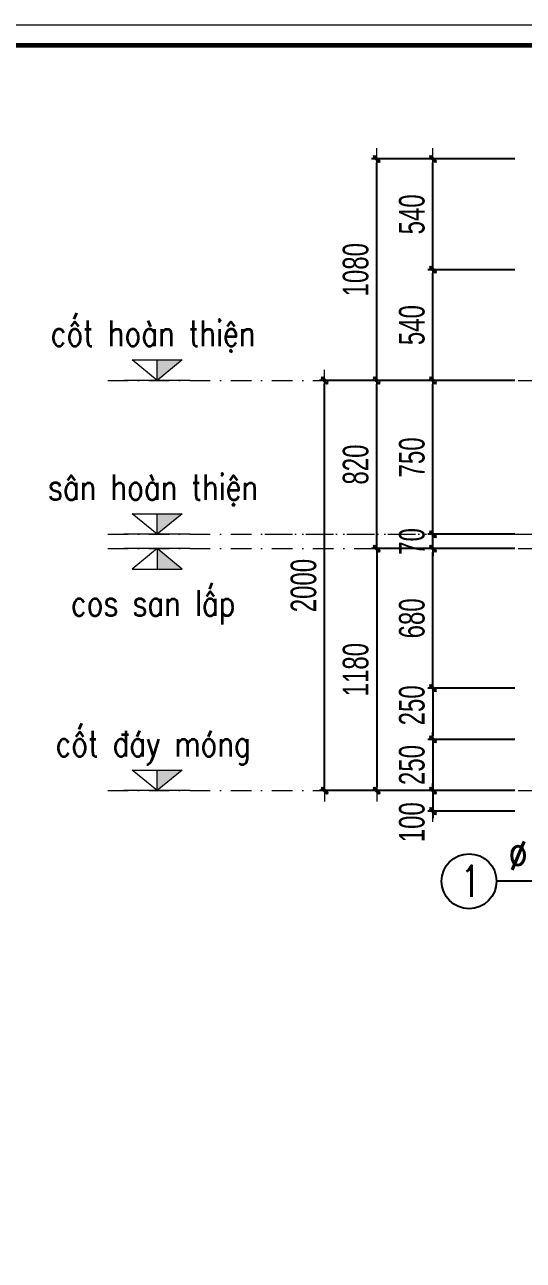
# Model space of a CAD drawing. Header units: millimetres. Extents: x -295047 to 263296, y -724756 to -308748.
# Drawn here: x -117513 to -115083, y -350630 to -344605 of the extents above; entities that cross this region are included whole.
import ezdxf
from ezdxf.enums import TextEntityAlignment as Align

# ---------------------------------------------------------------- set-up
doc = ezdxf.new("R2010")
doc.units = ezdxf.units.MM
doc.header["$MEASUREMENT"] = 0
doc.header["$PDMODE"] = 32
doc.linetypes.add('DASHDOT', pattern=[1, 0.5, -0.25, 0, -0.25])
doc.layers.get('Defpoints').update_dxf_attribs({"color": 1})
for name, color, linetype, lineweight in [('Khungten_LCDI', 7, 'Continuous', 5), ('LC Dim', 8, 'Continuous', 18), ('LC Net thay', 7, 'Continuous', 25), ('LC Net truc', 79, 'DASHDOT', 13), ('LC Text1', 3, 'Continuous', 20), ('LC Text2', 7, 'Continuous', 25)]:
    doc.layers.add(name, color=color, linetype=linetype, lineweight=lineweight)
doc.styles.add('HOATBIF', font='hoatbif.shx', dxfattribs={"width": 0.7})
doc.styles.add('Khungten', font='VHAVAN.TTF', dxfattribs={"width": 0.9, "height": 5000})
doc.styles.add('LC 3', font='vnsimli.shx', dxfattribs={"width": 0.75})
doc.styles.add('T1', font='Vnsimli.shx', dxfattribs={"width": 0.8})
doc.styles.add('Title', font='VHBLACK.TTF', dxfattribs={"width": 0.8})
doc.dimstyles.new('1-100(1-50)', dxfattribs={"dimscale": 50, "dimtxt": 2.5, "dimasz": 0.35, "dimexe": 0.5, "dimexo": 0, "dimgap": 0.8, "dimtad": 1, "dimdec": 0, "dimzin": 0, "dimdsep": 46, "dimtxsty": 'HOATBIF', "dimblk1": 'DOT', "dimblk2": 'DOT', "dimsah": 1, "dimcen": -1, "dimdle": 1, "dimclrd": 256, "dimclre": 256, "dimclrt": 4, "dimadec": 3, "dimazin": 2, "dimtfac": 0.333333, "dimtdec": 0, "dimtix": 1, "dimtmove": 2, "dimatfit": 3, "dimldrblk": 'DOT', "dimfxl": 1, "dimtvp": 0.833333, "dimtolj": 1, "dimtzin": 0, "dimarcsym": 0})

# ---------------------------------------------------------------- blocks, each defined once
blk = doc.blocks.new('Caodo1')
at = {"layer": 'LC Text1'}
blk.add_hatch(color=256, dxfattribs=at).paths.add_polyline_path([(0, 200), (0, 0), (243, 200)])
for p, q in [((0, 0), (0, 200)), ((324, 0), (-324, 0))]:
    blk.add_line(p, q, dxfattribs=at)
blk.add_lwpolyline([(-243, 200), (243, 200), (0, 0), (0, 0)], close=True, dxfattribs=at)
at = {"layer": 'LC Text1', "style": 'T1', "width": 0.8}
blk.add_attdef('%%P0,00', text='', height=250, dxfattribs=at).set_placement((-39, 460), align=Align.MIDDLE_CENTER)
blk = doc.blocks.new('DOT')
at = {"layer": 'LC Dim'}
blk.add_line((-3, 0), (3, 0), dxfattribs=at)
at = {"layer": 'LC Dim', "color": 4}
blk.add_line((-1, -1), (1, 1), dxfattribs=at)
blk.add_lwpolyline([(0.5, 1), (-1, -0.5), (-0.5, -1), (1, 0.5)], close=True, dxfattribs=at)
blk = doc.blocks.new('*D566')
at = {"layer": 'Defpoints', "color": 0, "ltscale": 2, "transparency": 16777216}
for p in [(-115124, -348340), (-115522.8, -348440), (-115124, -348440)]:
    blk.add_point(p, dxfattribs=at)
at = {"layer": 'LC Dim', "lineweight": -2, "ltscale": 2, "transparency": 16777216}
for p, q in [((-115124, -348340), (-115547.8, -348340)), ((-115522.8, -348322.5), (-115522.8, -348305)), ((-115522.8, -348340), (-115522.8, -348440)), ((-115124, -348440), (-115547.8, -348440)), ((-115522.8, -348457.5), (-115522.8, -348475))]:
    blk.add_line(p, q, dxfattribs=at)
at = {"layer": 'LC Dim', "lineweight": -2, "ltscale": 2, "transparency": 16777216, "xscale": 17.5, "yscale": 17.5, "zscale": 17.5}
for p, rotation in [((-115522.8, -348340), 270), ((-115522.8, -348440), 90)]:
    blk.add_blockref('DOT', p, dxfattribs=dict(at, rotation=rotation))
at = {"layer": 'LC Dim', "color": 4, "ltscale": 2, "transparency": 16777216, "insert": (-115625.3, -348494), "char_height": 125, "attachment_point": 5, "rotation": 90, "style": 'HOATBIF'}
blk.add_mtext('\\A1;100', dxfattribs=at)
blk = doc.blocks.new('_Dot')
at = {"color": 0, "linetype": 'ByBlock', "lineweight": -2}
blk.add_line((-0.5, 0), (-1, 0), dxfattribs=at)
at = {"color": 0, "linetype": 'ByBlock', "const_width": 0.5}
blk.add_lwpolyline([(-0.25, 0, 1), (0.25, 0, 1)], format="xyb", close=True, dxfattribs=at)
blk = doc.blocks.new('*D567')
at = {"layer": 'Defpoints', "color": 0, "ltscale": 2, "transparency": 16777216}
for p in [(-115124, -347840), (-115522.8, -348090), (-115124, -348090)]:
    blk.add_point(p, dxfattribs=at)
at = {"layer": 'LC Dim', "lineweight": -2, "ltscale": 2, "transparency": 16777216}
for p, q in [((-115124, -347840), (-115547.8, -347840)), ((-115522.8, -347857.5), (-115522.8, -348072.5)), ((-115124, -348090), (-115547.8, -348090))]:
    blk.add_line(p, q, dxfattribs=at)
at = {"layer": 'LC Dim', "lineweight": -2, "ltscale": 2, "transparency": 16777216, "xscale": 17.5, "yscale": 17.5, "zscale": 17.5}
for p, rotation in [((-115522.8, -347840), 90), ((-115522.8, -348090), 270)]:
    blk.add_blockref('DOT', p, dxfattribs=dict(at, rotation=rotation))
at = {"layer": 'LC Dim', "color": 4, "ltscale": 2, "transparency": 16777216, "insert": (-115625.3, -347924), "char_height": 125, "attachment_point": 5, "rotation": 90, "style": 'HOATBIF'}
blk.add_mtext('\\A1;250', dxfattribs=at)
blk = doc.blocks.new('*D568')
at = {"layer": 'Defpoints', "color": 0, "ltscale": 2, "transparency": 16777216}
for p in [(-115522.8, -346340), (-115124, -346340), (-115124, -347090)]:
    blk.add_point(p, dxfattribs=at)
at = {"layer": 'LC Dim', "lineweight": -2, "ltscale": 2, "transparency": 16777216}
for p, q in [((-115124, -346340), (-115547.8, -346340)), ((-115522.8, -347072.5), (-115522.8, -346357.5)), ((-115124, -347090), (-115547.8, -347090))]:
    blk.add_line(p, q, dxfattribs=at)
at = {"layer": 'LC Dim', "lineweight": -2, "ltscale": 2, "transparency": 16777216, "xscale": 17.5, "yscale": 17.5, "zscale": 17.5}
for p, rotation in [((-115522.8, -346340), 90), ((-115522.8, -347090), 270)]:
    blk.add_blockref('DOT', p, dxfattribs=dict(at, rotation=rotation))
at = {"layer": 'LC Dim', "color": 4, "ltscale": 2, "transparency": 16777216, "insert": (-115625.3, -346715), "char_height": 125, "attachment_point": 5, "rotation": 90, "style": 'HOATBIF'}
blk.add_mtext('\\A1;750', dxfattribs=at)
blk = doc.blocks.new('*D569')
at = {"layer": 'Defpoints', "color": 0, "ltscale": 2, "transparency": 16777216}
for p in [(-115522.8, -347160), (-115124, -347160), (-115124, -347840)]:
    blk.add_point(p, dxfattribs=at)
at = {"layer": 'LC Dim', "lineweight": -2, "ltscale": 2, "transparency": 16777216}
for p, q in [((-115124, -347160), (-115547.8, -347160)), ((-115522.8, -347822.5), (-115522.8, -347177.5)), ((-115124, -347840), (-115547.8, -347840))]:
    blk.add_line(p, q, dxfattribs=at)
at = {"layer": 'LC Dim', "lineweight": -2, "ltscale": 2, "transparency": 16777216, "xscale": 17.5, "yscale": 17.5, "zscale": 17.5}
for p, rotation in [((-115522.8, -347160), 90), ((-115522.8, -347840), 270)]:
    blk.add_blockref('DOT', p, dxfattribs=dict(at, rotation=rotation))
at = {"layer": 'LC Dim', "color": 4, "ltscale": 2, "transparency": 16777216, "insert": (-115625.3, -347500), "char_height": 125, "attachment_point": 5, "rotation": 90, "style": 'HOATBIF'}
blk.add_mtext('\\A1;680', dxfattribs=at)
blk = doc.blocks.new('*D570')
at = {"layer": 'Defpoints', "color": 0, "ltscale": 2, "transparency": 16777216}
for p in [(-115796.8, -346340), (-115124, -346340), (-115124, -347160)]:
    blk.add_point(p, dxfattribs=at)
at = {"layer": 'LC Dim', "lineweight": -2, "ltscale": 2, "transparency": 16777216}
for p, q in [((-115124, -346340), (-115821.8, -346340)), ((-115796.8, -347142.5), (-115796.8, -346357.5)), ((-115124, -347160), (-115821.8, -347160))]:
    blk.add_line(p, q, dxfattribs=at)
at = {"layer": 'LC Dim', "lineweight": -2, "ltscale": 2, "transparency": 16777216, "xscale": 17.5, "yscale": 17.5, "zscale": 17.5}
for p, rotation in [((-115796.8, -346340), 90), ((-115796.8, -347160), 270)]:
    blk.add_blockref('DOT', p, dxfattribs=dict(at, rotation=rotation))
at = {"layer": 'LC Dim', "color": 4, "ltscale": 2, "transparency": 16777216, "insert": (-115899.3, -346750), "char_height": 125, "attachment_point": 5, "rotation": 90, "style": 'HOATBIF'}
blk.add_mtext('\\A1;820', dxfattribs=at)
blk = doc.blocks.new('*D571')
at = {"layer": 'Defpoints', "color": 0, "ltscale": 2, "transparency": 16777216}
for p in [(-115522.8, -345800), (-115124, -345800), (-115124, -346340)]:
    blk.add_point(p, dxfattribs=at)
at = {"layer": 'LC Dim', "lineweight": -2, "ltscale": 2, "transparency": 16777216}
for p, q in [((-115124, -345800), (-115547.8, -345800)), ((-115522.8, -346322.5), (-115522.8, -345817.5)), ((-115124, -346340), (-115547.8, -346340))]:
    blk.add_line(p, q, dxfattribs=at)
at = {"layer": 'LC Dim', "lineweight": -2, "ltscale": 2, "transparency": 16777216, "xscale": 17.5, "yscale": 17.5, "zscale": 17.5}
for p, rotation in [((-115522.8, -345800), 90), ((-115522.8, -346340), 270)]:
    blk.add_blockref('DOT', p, dxfattribs=dict(at, rotation=rotation))
at = {"layer": 'LC Dim', "color": 4, "ltscale": 2, "transparency": 16777216, "insert": (-115625.3, -346070), "char_height": 125, "attachment_point": 5, "rotation": 90, "style": 'HOATBIF'}
blk.add_mtext('\\A1;540', dxfattribs=at)
blk = doc.blocks.new('*D572')
at = {"layer": 'Defpoints', "color": 0, "ltscale": 2, "transparency": 16777216}
for p in [(-115522.8, -345260), (-115124, -345260), (-115124, -345800)]:
    blk.add_point(p, dxfattribs=at)
at = {"layer": 'LC Dim', "lineweight": -2, "ltscale": 2, "transparency": 16777216}
for p, q in [((-115124, -345260), (-115547.8, -345260)), ((-115522.8, -345782.5), (-115522.8, -345277.5)), ((-115124, -345800), (-115547.8, -345800))]:
    blk.add_line(p, q, dxfattribs=at)
at = {"layer": 'LC Dim', "lineweight": -2, "ltscale": 2, "transparency": 16777216, "xscale": 17.5, "yscale": 17.5, "zscale": 17.5}
for p, rotation in [((-115522.8, -345260), 90), ((-115522.8, -345800), 270)]:
    blk.add_blockref('DOT', p, dxfattribs=dict(at, rotation=rotation))
at = {"layer": 'LC Dim', "color": 4, "ltscale": 2, "transparency": 16777216, "insert": (-115625.3, -345530), "char_height": 125, "attachment_point": 5, "rotation": 90, "style": 'HOATBIF'}
blk.add_mtext('\\A1;540', dxfattribs=at)
blk = doc.blocks.new('*D573')
at = {"layer": 'Defpoints', "color": 0, "ltscale": 2, "transparency": 16777216}
for p in [(-115796.8, -345260), (-115124, -345260), (-115124, -346340)]:
    blk.add_point(p, dxfattribs=at)
at = {"layer": 'LC Dim', "lineweight": -2, "ltscale": 2, "transparency": 16777216}
for p, q in [((-115124, -345260), (-115821.8, -345260)), ((-115796.8, -346322.5), (-115796.8, -345277.5)), ((-115124, -346340), (-115821.8, -346340))]:
    blk.add_line(p, q, dxfattribs=at)
at = {"layer": 'LC Dim', "lineweight": -2, "ltscale": 2, "transparency": 16777216, "xscale": 17.5, "yscale": 17.5, "zscale": 17.5}
for p, rotation in [((-115796.8, -345260), 90), ((-115796.8, -346340), 270)]:
    blk.add_blockref('DOT', p, dxfattribs=dict(at, rotation=rotation))
at = {"layer": 'LC Dim', "color": 4, "ltscale": 2, "transparency": 16777216, "insert": (-115899.3, -345800), "char_height": 125, "attachment_point": 5, "rotation": 90, "style": 'HOATBIF'}
blk.add_mtext('\\A1;1080', dxfattribs=at)
blk = doc.blocks.new('*D574')
at = {"layer": 'Defpoints', "color": 0, "ltscale": 2, "transparency": 16777216}
for p in [(-116050.8, -346340), (-115124, -346340), (-115124, -348340)]:
    blk.add_point(p, dxfattribs=at)
at = {"layer": 'LC Dim', "lineweight": -2, "ltscale": 2, "transparency": 16777216}
for p, q in [((-115124, -346340), (-116075.8, -346340)), ((-116050.8, -348322.5), (-116050.8, -346357.5)), ((-115124, -348340), (-116075.8, -348340))]:
    blk.add_line(p, q, dxfattribs=at)
at = {"layer": 'LC Dim', "lineweight": -2, "ltscale": 2, "transparency": 16777216, "xscale": 17.5, "yscale": 17.5, "zscale": 17.5}
for p, rotation in [((-116050.8, -346340), 90), ((-116050.8, -348340), 270)]:
    blk.add_blockref('DOT', p, dxfattribs=dict(at, rotation=rotation))
at = {"layer": 'LC Dim', "color": 4, "ltscale": 2, "transparency": 16777216, "insert": (-116153.3, -347340), "char_height": 125, "attachment_point": 5, "rotation": 90, "style": 'HOATBIF'}
blk.add_mtext('\\A1;2000', dxfattribs=at)
blk = doc.blocks.new('*D575')
at = {"layer": 'Defpoints', "color": 0, "ltscale": 2, "transparency": 16777216}
for p in [(-115124, -347160), (-115796.8, -348340), (-115124, -348340)]:
    blk.add_point(p, dxfattribs=at)
at = {"layer": 'LC Dim', "lineweight": -2, "ltscale": 2, "transparency": 16777216}
for p, q in [((-115124, -347160), (-115821.8, -347160)), ((-115796.8, -347177.5), (-115796.8, -348322.5)), ((-115124, -348340), (-115821.8, -348340))]:
    blk.add_line(p, q, dxfattribs=at)
at = {"layer": 'LC Dim', "lineweight": -2, "ltscale": 2, "transparency": 16777216, "xscale": 17.5, "yscale": 17.5, "zscale": 17.5}
for p, rotation in [((-115796.8, -347160), 90), ((-115796.8, -348340), 270)]:
    blk.add_blockref('DOT', p, dxfattribs=dict(at, rotation=rotation))
at = {"layer": 'LC Dim', "color": 4, "ltscale": 2, "transparency": 16777216, "insert": (-115899.3, -347750), "char_height": 125, "attachment_point": 5, "rotation": 90, "style": 'HOATBIF'}
blk.add_mtext('\\A1;1180', dxfattribs=at)
blk = doc.blocks.new('*D576')
at = {"layer": 'Defpoints', "color": 0, "ltscale": 2, "transparency": 16777216}
for p in [(-115124, -348090), (-115522.8, -348340), (-115124, -348340)]:
    blk.add_point(p, dxfattribs=at)
at = {"layer": 'LC Dim', "lineweight": -2, "ltscale": 2, "transparency": 16777216}
for p, q in [((-115124, -348090), (-115547.8, -348090)), ((-115522.8, -348072.5), (-115522.8, -348055)), ((-115522.8, -348090), (-115522.8, -348340)), ((-115124, -348340), (-115547.8, -348340)), ((-115522.8, -348357.5), (-115522.8, -348375))]:
    blk.add_line(p, q, dxfattribs=at)
at = {"layer": 'LC Dim', "lineweight": -2, "ltscale": 2, "transparency": 16777216, "xscale": 17.5, "yscale": 17.5, "zscale": 17.5}
for p, rotation in [((-115522.8, -348090), 270), ((-115522.8, -348340), 90)]:
    blk.add_blockref('DOT', p, dxfattribs=dict(at, rotation=rotation))
at = {"layer": 'LC Dim', "color": 4, "ltscale": 2, "transparency": 16777216, "insert": (-115625.3, -348215), "char_height": 125, "attachment_point": 5, "rotation": 90, "style": 'HOATBIF'}
blk.add_mtext('\\A1;250', dxfattribs=at)
blk = doc.blocks.new('*D577')
at = {"layer": 'Defpoints', "color": 0, "ltscale": 2, "transparency": 16777216}
for p in [(-115522.8, -347090), (-115124, -347090), (-115124, -347160)]:
    blk.add_point(p, dxfattribs=at)
at = {"layer": 'LC Dim', "lineweight": -2, "ltscale": 2, "transparency": 16777216}
for p, q in [((-115522.8, -347072.5), (-115522.8, -347055)), ((-115124, -347090), (-115547.8, -347090)), ((-115522.8, -347160), (-115522.8, -347090)), ((-115124, -347160), (-115547.8, -347160)), ((-115522.8, -347177.5), (-115522.8, -347195))]:
    blk.add_line(p, q, dxfattribs=at)
at = {"layer": 'LC Dim', "lineweight": -2, "ltscale": 2, "transparency": 16777216, "xscale": 17.5, "yscale": 17.5, "zscale": 17.5}
for p, rotation in [((-115522.8, -347090), 270), ((-115522.8, -347160), 90)]:
    blk.add_blockref('DOT', p, dxfattribs=dict(at, rotation=rotation))
at = {"layer": 'LC Dim', "color": 4, "ltscale": 2, "transparency": 16777216, "insert": (-115625.3, -347125), "char_height": 125, "attachment_point": 5, "rotation": 90, "style": 'HOATBIF'}
blk.add_mtext('\\A1;70', dxfattribs=at)
blk = doc.blocks.new('lcdi KC')
at = {"layer": 'Defpoints', "lineweight": 0}
blk.add_lwpolyline([(-1200, -14850), (-1200, 14850), (40800, 14850), (40800, -14850)], close=True, dxfattribs=at)
at = {"layer": 'Khungten_LCDI', "color": 5, "lineweight": 60}
blk.add_lwpolyline([(0, -14650), (0, 14650), (40600, 14650), (40600, -14650)], close=True, dxfattribs=at)
at = {"color": 7, "style": 'Khungten', "width": 0.8}
for tag, p in [('REVISION', (39499, -10746)), ('NGAYHT', (39546, -11609))]:
    blk.add_attdef(tag, text='', height=200, dxfattribs=at).set_placement(p, align=Align.CENTER)
at = {"layer": 'LC Text1', "style": 'Title', "width": 1.485915}
for tag, p, p2 in [('TENBANVE1', (36913, -8886), (40339, -8886)), ('TENBANVE2', (36913, -9562), (40339, -9562))]:
    blk.add_attdef(tag, text='', height=250, dxfattribs=at).set_placement(p, p2, align=Align.FIT)
at = {"layer": 'LC Text1', "style": 'Title', "width": 0.7}
blk.add_attdef('SOBANVE', text='', height=250, dxfattribs=at).set_placement((39562, -13896), align=Align.CENTER)

msp = doc.modelspace()

# ---------------------------------------------------------------- linework, layer by layer
at = {"layer": 'LC Net truc', "ltscale": 200}
for p, q in [((-117108.2, -346340), (-115005.5, -346340)), ((-117108.2, -347090), (-115005.5, -347090)), ((-116342.3, -347090), (-115005.5, -347090)), ((-117108.2, -347160), (-115005.5, -347160)), ((-117108.2, -348340), (-114991.6, -348340))]:
    msp.add_line(p, q, dxfattribs=at)
at = {"layer": 'LC Text2', "ltscale": 100}
msp.add_circle((-115346.8, -348781.8), 133.8, dxfattribs=at)

# ---------------------------------------------------------------- block references
at = {"layer": 'LC Net thay', "xscale": 0.5000000000000013, "yscale": 0.5000000000000013, "zscale": 0.5000000000000013}
msp.add_blockref('lcdi KC', (-122504.2, -352030.3), dxfattribs=at)
at = {"layer": 'LC Text1'}
ref = msp.add_blockref('Caodo1', (-116867.5, -346340), dxfattribs=dict(at, xscale=0.5, yscale=0.5, zscale=0.5))
ref.add_attrib('%%P0,00', 'cèt hoµn thiÖn', dxfattribs={"layer": 'LC Text2', "height": 125, "style": 'T1', "width": 0.8}).set_placement((-116887, -346110.2), align=Align.MIDDLE_CENTER)
ref = msp.add_blockref('Caodo1', (-116867.5, -347090), dxfattribs=dict(at, xscale=0.5, yscale=0.5, zscale=0.5))
ref.add_attrib('%%P0,00', 's©n hoµn thiÖn', dxfattribs={"layer": 'LC Text2', "height": 125, "style": 'T1', "width": 0.8}).set_placement((-116887, -346860.2), align=Align.MIDDLE_CENTER)
ref = msp.add_blockref('Caodo1', (-116867.5, -347160), dxfattribs=dict(at, xscale=-0.5, yscale=0.5, zscale=0.5, rotation=180))
ref.add_attrib('%%P0,00', 'cos san lÊp', dxfattribs={"layer": 'LC Text2', "height": 125, "style": 'T1', "width": 0.8}).set_placement((-116887, -347425.4), align=Align.MIDDLE_CENTER)
ref = msp.add_blockref('Caodo1', (-116867.5, -348340), dxfattribs=dict(at, xscale=0.5, yscale=0.5, zscale=0.5))
ref.add_attrib('%%P0,00', 'cèt ®¸y mãng', dxfattribs={"layer": 'LC Text2', "height": 125, "style": 'T1', "width": 0.8}).set_placement((-116887, -348110.2), align=Align.MIDDLE_CENTER)

# ---------------------------------------------------------------- texts
at = {"layer": 'LC Text2', "linetype": 'ByBlock', "style": 'LC 3', "width": 0.75}
msp.add_text('%%C12A200', height=138.89, dxfattribs=at).set_placement((-115152.5, -348726.3))
at = {"layer": 'LC Text2', "ltscale": 100, "style": 'LC 3', "width": 0.75}
msp.add_text('1', height=152.8, rotation=360, dxfattribs=at).set_placement((-115339.3, -348781.8), align=Align.MIDDLE_CENTER)

# ---------------------------------------------------------------- dimensions: what is measured, and where the dimension line sits
at = {"layer": 'LC Dim', "ltscale": 2}
for base, p1, p2, picture, middle in [((-115796.8, -345260), (-115124, -346340), (-115124, -345260), '*D573', (-115899.3, -345800)), ((-115522.8, -345260), (-115124, -345800), (-115124, -345260), '*D572', (-115625.3, -345530)), ((-115522.8, -345800), (-115124, -346340), (-115124, -345800), '*D571', (-115625.3, -346070)), ((-116050.8, -346340), (-115124, -348340), (-115124, -346340), '*D574', (-116153.3, -347340)), ((-115796.8, -346340), (-115124, -347160), (-115124, -346340), '*D570', (-115899.3, -346750)), ((-115522.8, -346340), (-115124, -347090), (-115124, -346340), '*D568', (-115625.3, -346715)), ((-115522.8, -347090), (-115124, -347160), (-115124, -347090), '*D577', (-115625.3, -347125)), ((-115796.8, -348340), (-115124, -347160), (-115124, -348340), '*D575', (-115899.3, -347750)), ((-115522.8, -347160), (-115124, -347840), (-115124, -347160), '*D569', (-115625.3, -347500)), ((-115522.8, -348340), (-115124, -348090), (-115124, -348340), '*D576', (-115625.3, -348215))]:
    dim = msp.add_linear_dim(base=base, p1=p1, p2=p2, angle=90, dimstyle='1-100(1-50)', dxfattribs=at)
    dim.commit()
    dim.dimension.update_dxf_attribs({"geometry": picture, "text_midpoint": middle})
for base, p1, p2, picture, middle in [((-115522.8, -348090), (-115124, -347840), (-115124, -348090), '*D567', (-115625.3, -347924)), ((-115522.8, -348440), (-115124, -348340), (-115124, -348440), '*D566', (-115625.3, -348494))]:
    dim = msp.add_linear_dim(base=base, p1=p1, p2=p2, angle=90, dimstyle='1-100(1-50)', dxfattribs=at)
    dim.commit()
    dim.dimension.update_dxf_attribs({"geometry": picture, "text_midpoint": middle, "dimtype": 160})

# ---------------------------------------------------------------- leaders
for points in [[(-113934.2, -348255.8), (-114369.9, -348781.8), (-115213.1, -348781.8)], [(-113629.4, -348275.9), (-114369.9, -348781.8), (-115213.1, -348781.8)]]:
    msp.add_leader(points, dimstyle='1-100(1-50)', override={"dimasz": 0.7}, dxfattribs=at)

doc.saveas('drawing.dxf')
